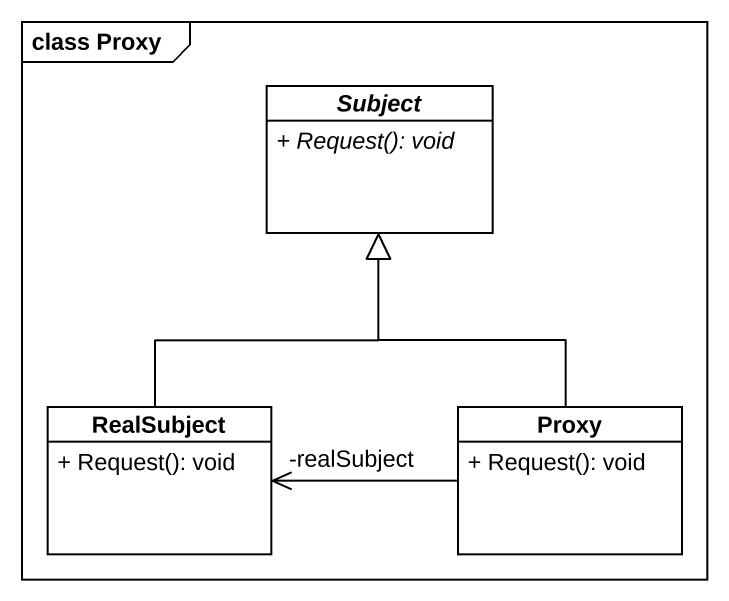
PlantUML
@startuml
mainframe class Proxy
hide circle
hide empty members
skinparam classAttributeIconSize 0
abstract class Subject {
  {abstract} + Request(): void
}
class RealSubject {
  + Request(): void
}
class Proxy {
  + Request(): void
}
RealSubject -up-|> Subject
Proxy -up-|> Subject
Proxy -left-> "-realSubject" RealSubject
@enduml
